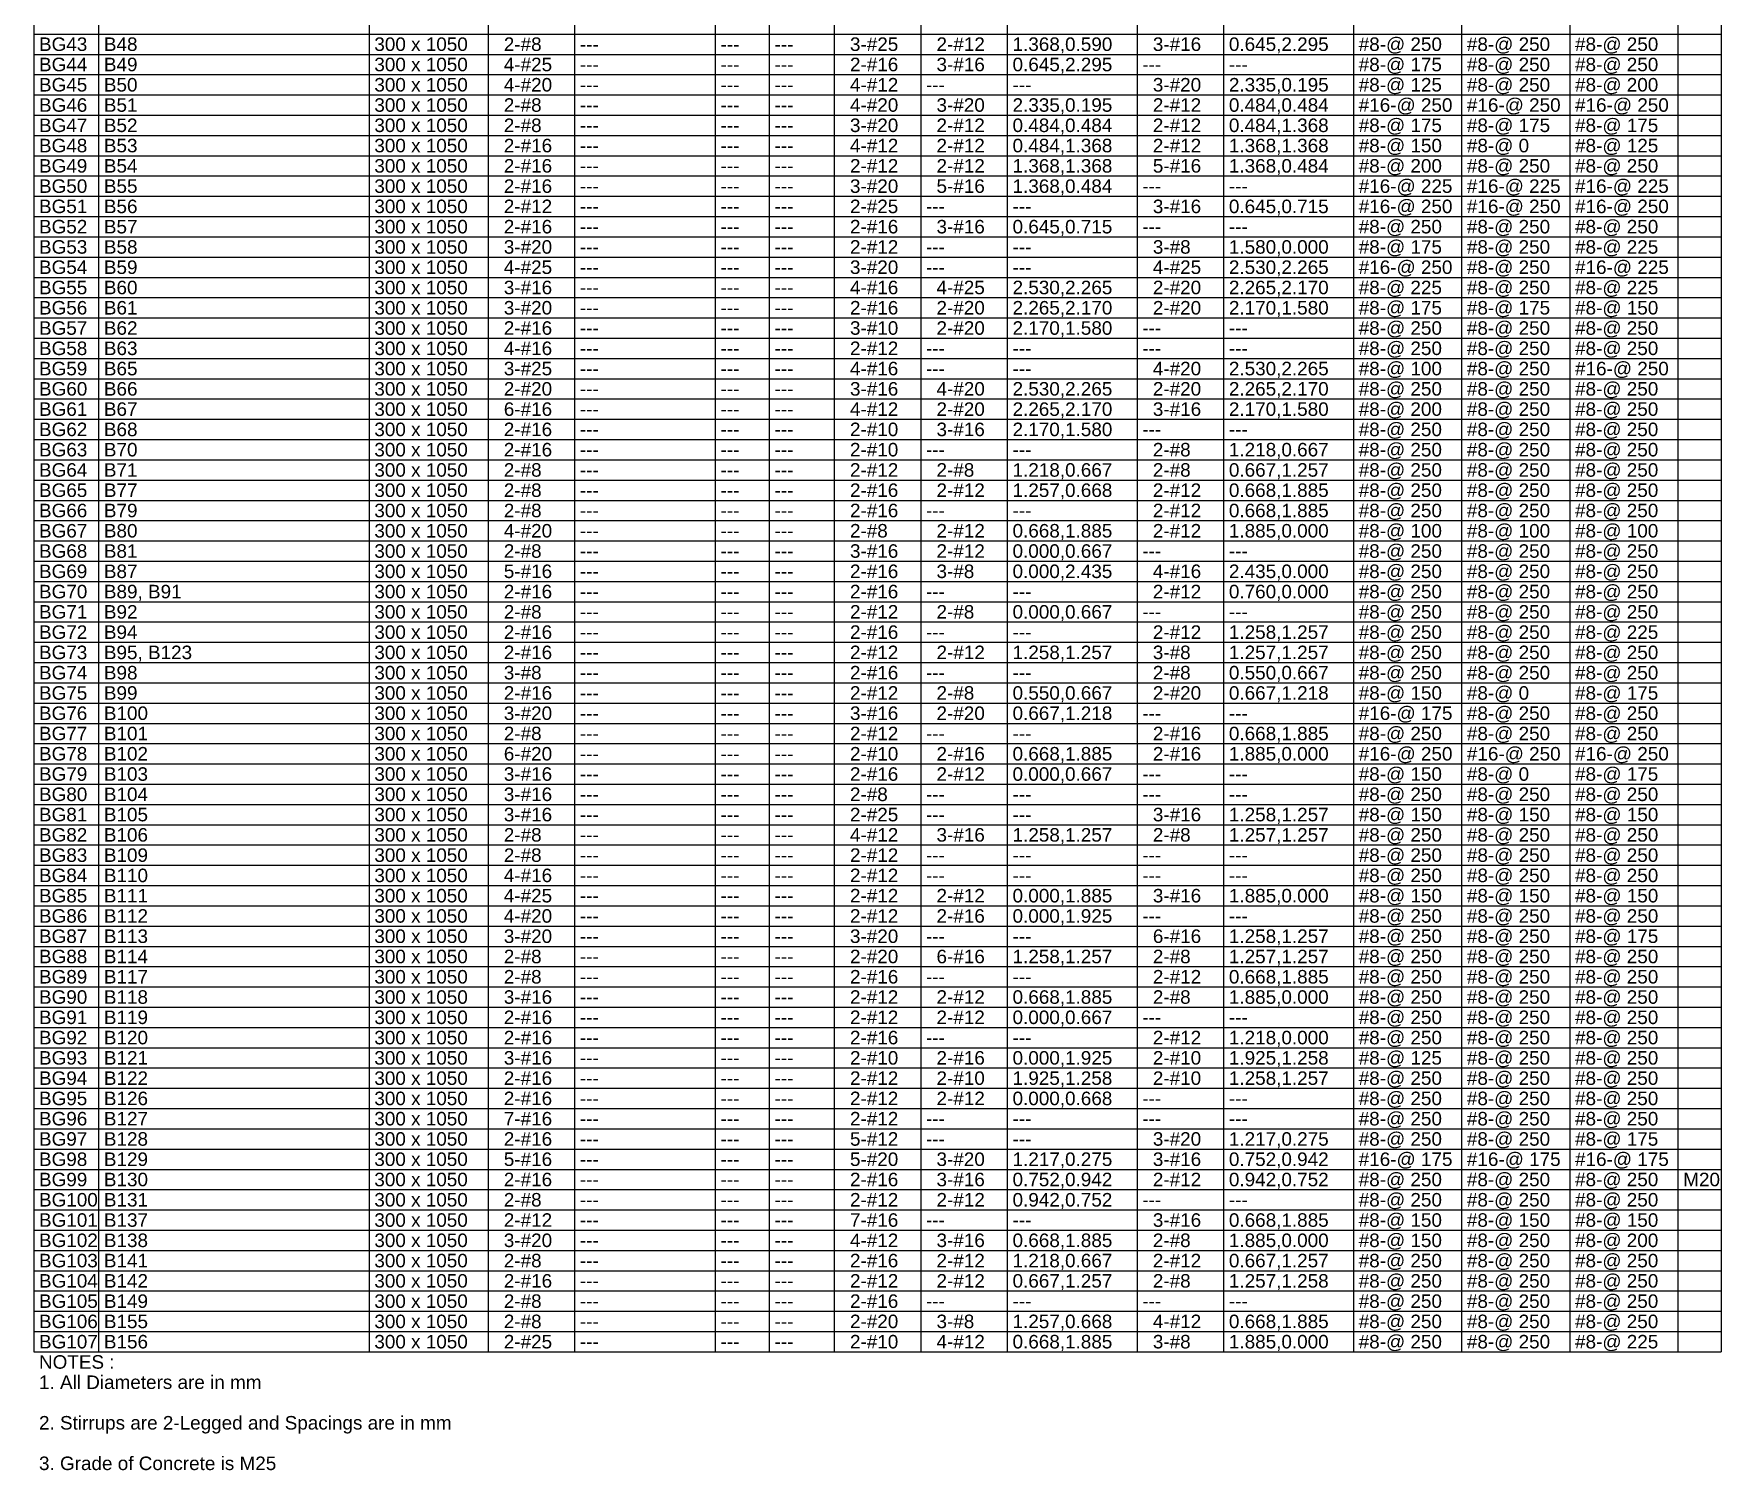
# Model space of a CAD drawing. Extents: x 26.9 to 95.5, y 3.3 to 59.7.
# Drawn here: x 70.56 to 95.52, y 13.7 to 34.95 of the extents above; entities that cross this region are included whole.
import ezdxf

# ---------------------------------------------------------------- set-up
doc = ezdxf.new("R2010")
doc.units = 0
doc.layers.add('Schedule', color=3, linetype='CONTINUOUS')
doc.styles.add('STRUDS_Arial', font='ARIAL.TTF', dxfattribs={"height": 0.04})

msp = doc.modelspace()

# ---------------------------------------------------------------- linework, layer by layer
at = {"layer": 'Schedule'}
for p, q in [((70.558, 52.05), (70.558, 15.4501)), ((71.518, 52.05), (71.518, 15.4501)), ((75.518, 52.05), (75.518, 15.4501)), ((77.278, 52.05), (77.278, 15.4501)), ((82.398, 52.05), (82.398, 15.4501)), ((90.078, 52.05), (90.078, 15.4501)), ((93.278, 52.05), (93.278, 15.4501)), ((94.878, 52.05), (94.878, 15.4501)), ((95.518, 52.05), (95.518, 15.4501)), ((78.558, 51.75), (78.558, 15.4501)), ((80.638, 51.75), (80.638, 15.4501)), ((81.438, 51.75), (81.438, 15.4501)), ((83.678, 51.75), (83.678, 15.4501)), ((84.958, 51.75), (84.958, 15.4501)), ((86.878, 51.75), (86.878, 15.4501)), ((88.158, 51.75), (88.158, 15.4501)), ((91.678, 51.75), (91.678, 15.4501)), ((70.558, 34.95), (95.518, 34.95)), ((70.558, 34.65), (95.518, 34.65)), ((70.558, 34.35), (95.518, 34.35)), ((70.558, 34.05), (95.518, 34.05)), ((70.558, 33.75), (95.518, 33.75)), ((70.558, 33.45), (95.518, 33.45)), ((70.558, 33.15), (95.518, 33.15)), ((70.558, 32.85), (95.518, 32.85)), ((70.558, 32.55), (95.518, 32.55)), ((70.558, 32.25), (95.518, 32.25)), ((70.558, 31.95), (95.518, 31.95)), ((70.558, 31.65), (95.518, 31.65)), ((70.558, 31.35), (95.518, 31.35)), ((70.558, 31.05), (95.518, 31.05)), ((70.558, 30.75), (95.518, 30.75)), ((70.558, 30.45), (95.518, 30.45)), ((70.558, 30.15), (95.518, 30.15)), ((70.558, 29.85), (95.518, 29.85)), ((70.558, 29.55), (95.518, 29.55)), ((70.558, 29.25), (95.518, 29.25)), ((70.558, 28.95), (95.518, 28.95)), ((70.558, 28.65), (95.518, 28.65)), ((70.558, 28.35), (95.518, 28.35)), ((70.558, 28.05), (95.518, 28.05)), ((70.558, 27.75), (95.518, 27.75)), ((70.558, 27.45), (95.518, 27.45)), ((70.558, 27.15), (95.518, 27.15)), ((70.558, 26.85), (95.518, 26.85)), ((70.558, 26.55), (95.518, 26.55)), ((70.558, 26.25), (95.518, 26.25)), ((70.558, 25.95), (95.518, 25.95)), ((70.558, 25.65), (95.518, 25.65)), ((70.558, 25.35), (95.518, 25.35)), ((70.558, 25.05), (95.518, 25.05)), ((70.558, 24.75), (95.518, 24.75)), ((70.558, 24.45), (95.518, 24.45)), ((70.558, 24.15), (95.518, 24.15)), ((70.558, 23.85), (95.518, 23.85)), ((70.558, 23.55), (95.518, 23.55)), ((70.558, 23.25), (95.518, 23.25)), ((70.558, 22.95), (95.518, 22.95)), ((70.558, 22.65), (95.518, 22.65)), ((70.558, 22.35), (95.518, 22.35)), ((70.558, 22.05), (95.518, 22.05)), ((70.558, 21.75), (95.518, 21.75)), ((70.558, 21.45), (95.518, 21.45)), ((70.558, 21.15), (95.518, 21.15)), ((70.558, 20.85), (95.518, 20.85)), ((70.558, 20.55), (95.518, 20.55)), ((70.558, 20.25), (95.518, 20.25)), ((70.558, 19.95), (95.518, 19.95)), ((70.558, 19.65), (95.518, 19.65)), ((70.558, 19.35), (95.518, 19.35)), ((70.558, 19.05), (95.518, 19.05)), ((70.558, 18.75), (95.518, 18.75)), ((70.558, 18.45), (95.518, 18.45)), ((70.558, 18.15), (95.518, 18.15)), ((70.558, 17.85), (95.518, 17.85)), ((70.558, 17.55), (95.518, 17.55)), ((70.558, 17.25), (95.518, 17.25)), ((70.558, 16.9501), (95.518, 16.9501)), ((70.558, 16.6501), (95.518, 16.6501)), ((70.558, 16.3501), (95.518, 16.3501)), ((70.558, 16.0501), (95.518, 16.0501)), ((70.558, 15.7501), (95.518, 15.7501)), ((70.558, 15.4501), (95.518, 15.4501))]:
    msp.add_line(p, q, dxfattribs=at)

# ---------------------------------------------------------------- texts
at = {"layer": 'Schedule', "style": 'STRUDS_Arial'}
for s, p in [(' BG43', (70.558, 34.7001)), (' B48', (71.518, 34.7001)), (' 300 x 1050', (75.518, 34.7001)), ('   2-#8', (77.278, 34.7001)), (' ---', (78.558, 34.7001)), (' ---', (80.638, 34.7001)), (' ---', (81.438, 34.7001)), ('   3-#25', (82.398, 34.7001)), ('   2-#12', (83.678, 34.7001)), (' 1.368,0.590', (84.958, 34.7001)), ('   3-#16', (86.878, 34.7001)), (' 0.645,2.295', (88.158, 34.7001)), (' #8-@ 250', (90.078, 34.7001)), (' #8-@ 250', (91.678, 34.7001)), (' #8-@ 250', (93.278, 34.7001)), (' BG44', (70.558, 34.4001)), (' B49', (71.518, 34.4001)), (' 300 x 1050', (75.518, 34.4001)), ('   4-#25', (77.278, 34.4001)), (' ---', (78.558, 34.4001)), (' ---', (80.638, 34.4001)), (' ---', (81.438, 34.4001)), ('   2-#16', (82.398, 34.4001)), ('   3-#16', (83.678, 34.4001)), (' 0.645,2.295', (84.958, 34.4001)), (' ---', (86.878, 34.4001)), (' ---', (88.158, 34.4001)), (' #8-@ 175', (90.078, 34.4001)), (' #8-@ 250', (91.678, 34.4001)), (' #8-@ 250', (93.278, 34.4001)), (' BG45', (70.558, 34.1001)), (' B50', (71.518, 34.1001)), (' 300 x 1050', (75.518, 34.1001)), ('   4-#20', (77.278, 34.1001)), ('   4-#12', (82.398, 34.1001)), ('   3-#20', (86.878, 34.1001)), (' 2.335,0.195', (88.158, 34.1001)), (' #8-@ 125', (90.078, 34.1001)), (' #8-@ 250', (91.678, 34.1001)), (' #8-@ 200', (93.278, 34.1001)), (' BG46', (70.558, 33.8001)), (' B51', (71.518, 33.8001)), (' 300 x 1050', (75.518, 33.8001)), ('   2-#8', (77.278, 33.8001)), (' ---', (78.558, 34.1001)), (' ---', (80.638, 34.1001)), (' ---', (81.438, 34.1001)), ('   4-#20', (82.398, 33.8001)), (' ---', (83.678, 34.1001)), ('   3-#20', (83.678, 33.8001)), (' ---', (84.958, 34.1001)), (' 2.335,0.195', (84.958, 33.8001)), ('   2-#12', (86.878, 33.8001)), (' 0.484,0.484', (88.158, 33.8001)), (' #16-@ 250', (90.078, 33.8001)), (' #16-@ 250', (91.678, 33.8001)), (' #16-@ 250', (93.278, 33.8001)), (' BG47', (70.558, 33.5001)), (' B52', (71.518, 33.5001)), (' 300 x 1050', (75.518, 33.5001)), ('   2-#8', (77.278, 33.5001)), (' ---', (78.558, 33.8001)), (' ---', (80.638, 33.8001)), (' ---', (81.438, 33.8001)), ('   3-#20', (82.398, 33.5001)), ('   2-#12', (83.678, 33.5001)), (' 0.484,0.484', (84.958, 33.5001)), ('   2-#12', (86.878, 33.5001)), (' 0.484,1.368', (88.158, 33.5001)), (' #8-@ 175', (90.078, 33.5001)), (' #8-@ 175', (91.678, 33.5001)), (' #8-@ 175', (93.278, 33.5001)), (' ---', (78.558, 33.5001)), (' ---', (80.638, 33.5001)), (' ---', (81.438, 33.5001)), (' BG48', (70.558, 33.2001)), (' B53', (71.518, 33.2001)), (' 300 x 1050', (75.518, 33.2001)), ('   2-#16', (77.278, 33.2001)), (' ---', (78.558, 33.2001)), (' ---', (80.638, 33.2001)), (' ---', (81.438, 33.2001)), ('   4-#12', (82.398, 33.2001)), ('   2-#12', (83.678, 33.2001)), (' 0.484,1.368', (84.958, 33.2001)), ('   2-#12', (86.878, 33.2001)), (' 1.368,1.368', (88.158, 33.2001)), (' #8-@ 150', (90.078, 33.2001)), (' #8-@ 0', (91.678, 33.2001)), (' #8-@ 125', (93.278, 33.2001)), (' BG49', (70.558, 32.9001)), (' B54', (71.518, 32.9001)), (' 300 x 1050', (75.518, 32.9001)), ('   2-#16', (77.278, 32.9001)), (' ---', (78.558, 32.9001)), (' ---', (80.638, 32.9001)), (' ---', (81.438, 32.9001)), ('   2-#12', (82.398, 32.9001)), ('   2-#12', (83.678, 32.9001)), (' 1.368,1.368', (84.958, 32.9001)), ('   5-#16', (86.878, 32.9001)), (' 1.368,0.484', (88.158, 32.9001)), (' #8-@ 200', (90.078, 32.9001)), (' #8-@ 250', (91.678, 32.9001)), (' #8-@ 250', (93.278, 32.9001)), (' BG50', (70.558, 32.6001)), (' B55', (71.518, 32.6001)), (' 300 x 1050', (75.518, 32.6001)), ('   2-#16', (77.278, 32.6001)), ('   3-#20', (82.398, 32.6001)), ('   5-#16', (83.678, 32.6001)), (' 1.368,0.484', (84.958, 32.6001)), (' #16-@ 225', (90.078, 32.6001)), (' #16-@ 225', (91.678, 32.6001)), (' #16-@ 225', (93.278, 32.6001)), (' BG51', (70.558, 32.3001)), (' B56', (71.518, 32.3001)), (' 300 x 1050', (75.518, 32.3001)), ('   2-#12', (77.278, 32.3001)), (' ---', (78.558, 32.6001)), (' ---', (80.638, 32.6001)), (' ---', (81.438, 32.6001)), ('   2-#25', (82.398, 32.3001)), (' ---', (86.878, 32.6001)), ('   3-#16', (86.878, 32.3001)), (' 0.645,0.715', (88.158, 32.3001)), (' ---', (88.158, 32.6001)), (' #16-@ 250', (90.078, 32.3001)), (' #16-@ 250', (91.678, 32.3001)), (' #16-@ 250', (93.278, 32.3001)), (' BG52', (70.558, 32.0001)), (' B57', (71.518, 32.0001)), (' 300 x 1050', (75.518, 32.0001)), ('   2-#16', (77.278, 32.0001)), (' ---', (78.558, 32.3001)), (' ---', (80.638, 32.3001)), (' ---', (81.438, 32.3001)), ('   2-#16', (82.398, 32.0001)), (' ---', (83.678, 32.3001)), ('   3-#16', (83.678, 32.0001)), (' 0.645,0.715', (84.958, 32.0001)), (' ---', (84.958, 32.3001)), (' #8-@ 250', (90.078, 32.0001)), (' #8-@ 250', (91.678, 32.0001)), (' #8-@ 250', (93.278, 32.0001)), (' ---', (78.558, 32.0001)), (' ---', (80.638, 32.0001)), (' ---', (81.438, 32.0001)), (' ---', (86.878, 32.0001)), (' ---', (88.158, 32.0001)), (' BG53', (70.558, 31.7001)), (' B58', (71.518, 31.7001)), (' 300 x 1050', (75.518, 31.7001)), ('   3-#20', (77.278, 31.7001)), (' ---', (78.558, 31.7001)), (' ---', (80.638, 31.7001)), (' ---', (81.438, 31.7001)), ('   2-#12', (82.398, 31.7001)), (' ---', (83.678, 31.7001)), (' ---', (84.958, 31.7001)), ('   3-#8', (86.878, 31.7001)), (' 1.580,0.000', (88.158, 31.7001)), (' #8-@ 175', (90.078, 31.7001)), (' #8-@ 250', (91.678, 31.7001)), (' #8-@ 225', (93.278, 31.7001)), (' BG54', (70.558, 31.4001)), (' B59', (71.518, 31.4001)), (' 300 x 1050', (75.518, 31.4001)), ('   4-#25', (77.278, 31.4001)), (' ---', (78.558, 31.4001)), (' ---', (80.638, 31.4001)), (' ---', (81.438, 31.4001)), ('   3-#20', (82.398, 31.4001)), (' ---', (83.678, 31.4001)), (' ---', (84.958, 31.4001)), ('   4-#25', (86.878, 31.4001)), (' 2.530,2.265', (88.158, 31.4001)), (' #16-@ 250', (90.078, 31.4001)), (' #8-@ 250', (91.678, 31.4001)), (' #16-@ 225', (93.278, 31.4001)), (' BG55', (70.558, 31.1001)), (' B60', (71.518, 31.1001)), (' 300 x 1050', (75.518, 31.1001)), ('   3-#16', (77.278, 31.1001)), ('   4-#16', (82.398, 31.1001)), ('   4-#25', (83.678, 31.1001)), (' 2.530,2.265', (84.958, 31.1001)), ('   2-#20', (86.878, 31.1001)), (' 2.265,2.170', (88.158, 31.1001)), (' #8-@ 225', (90.078, 31.1001)), (' #8-@ 250', (91.678, 31.1001)), (' #8-@ 225', (93.278, 31.1001)), (' BG56', (70.558, 30.8001)), (' B61', (71.518, 30.8001)), (' 300 x 1050', (75.518, 30.8001)), ('   3-#20', (77.278, 30.8001)), (' ---', (78.558, 31.1001)), (' ---', (80.638, 31.1001)), (' ---', (81.438, 31.1001)), ('   2-#16', (82.398, 30.8001)), ('   2-#20', (83.678, 30.8001)), (' 2.265,2.170', (84.958, 30.8001)), ('   2-#20', (86.878, 30.8001)), (' 2.170,1.580', (88.158, 30.8001)), (' #8-@ 175', (90.078, 30.8001)), (' #8-@ 175', (91.678, 30.8001)), (' #8-@ 150', (93.278, 30.8001)), (' BG57', (70.558, 30.5001)), (' B62', (71.518, 30.5001)), (' 300 x 1050', (75.518, 30.5001)), ('   2-#16', (77.278, 30.5001)), (' ---', (78.558, 30.8001)), (' ---', (80.638, 30.8001)), (' ---', (81.438, 30.8001)), ('   3-#10', (82.398, 30.5001)), ('   2-#20', (83.678, 30.5001)), (' 2.170,1.580', (84.958, 30.5001)), (' #8-@ 250', (90.078, 30.5001)), (' #8-@ 250', (91.678, 30.5001)), (' #8-@ 250', (93.278, 30.5001)), (' ---', (78.558, 30.5001)), (' ---', (80.638, 30.5001)), (' ---', (81.438, 30.5001)), (' ---', (86.878, 30.5001)), (' ---', (88.158, 30.5001)), (' BG58', (70.558, 30.2001)), (' B63', (71.518, 30.2001)), (' 300 x 1050', (75.518, 30.2001)), ('   4-#16', (77.278, 30.2001)), (' ---', (78.558, 30.2001)), (' ---', (80.638, 30.2001)), (' ---', (81.438, 30.2001)), ('   2-#12', (82.398, 30.2001)), (' ---', (83.678, 30.2001)), (' ---', (84.958, 30.2001)), (' ---', (86.878, 30.2001)), (' ---', (88.158, 30.2001)), (' #8-@ 250', (90.078, 30.2001)), (' #8-@ 250', (91.678, 30.2001)), (' #8-@ 250', (93.278, 30.2001)), (' BG59', (70.558, 29.9001)), (' B65', (71.518, 29.9001)), (' 300 x 1050', (75.518, 29.9001)), ('   3-#25', (77.278, 29.9001)), (' ---', (78.558, 29.9001)), (' ---', (80.638, 29.9001)), (' ---', (81.438, 29.9001)), ('   4-#16', (82.398, 29.9001)), (' ---', (83.678, 29.9001)), (' ---', (84.958, 29.9001)), ('   4-#20', (86.878, 29.9001)), (' 2.530,2.265', (88.158, 29.9001)), (' #8-@ 100', (90.078, 29.9001)), (' #8-@ 250', (91.678, 29.9001)), (' #16-@ 250', (93.278, 29.9001)), (' BG60', (70.558, 29.6001)), (' B66', (71.518, 29.6001)), (' 300 x 1050', (75.518, 29.6001)), ('   2-#20', (77.278, 29.6001)), ('   3-#16', (82.398, 29.6001)), ('   4-#20', (83.678, 29.6001)), (' 2.530,2.265', (84.958, 29.6001)), ('   2-#20', (86.878, 29.6001)), (' 2.265,2.170', (88.158, 29.6001)), (' #8-@ 250', (90.078, 29.6001)), (' #8-@ 250', (91.678, 29.6001)), (' #8-@ 250', (93.278, 29.6001)), (' BG61', (70.558, 29.3001)), (' B67', (71.518, 29.3001)), (' 300 x 1050', (75.518, 29.3001)), ('   6-#16', (77.278, 29.3001)), (' ---', (78.558, 29.6001)), (' ---', (80.638, 29.6001)), (' ---', (81.438, 29.6001)), ('   4-#12', (82.398, 29.3001)), ('   2-#20', (83.678, 29.3001)), (' 2.265,2.170', (84.958, 29.3001)), ('   3-#16', (86.878, 29.3001)), (' 2.170,1.580', (88.158, 29.3001)), (' #8-@ 200', (90.078, 29.3001)), (' #8-@ 250', (91.678, 29.3001)), (' #8-@ 250', (93.278, 29.3001)), (' ---', (78.558, 29.3001)), (' ---', (80.638, 29.3001)), (' ---', (81.438, 29.3001)), (' #8-@ 250', (90.078, 29.0001)), (' #8-@ 250', (91.678, 29.0001)), (' #8-@ 250', (93.278, 29.0001)), (' BG62', (70.558, 29.0001)), (' B68', (71.518, 29.0001)), (' 300 x 1050', (75.518, 29.0001)), ('   2-#16', (77.278, 29.0001)), (' ---', (78.558, 29.0001)), (' ---', (80.638, 29.0001)), (' ---', (81.438, 29.0001)), ('   2-#10', (82.398, 29.0001)), ('   3-#16', (83.678, 29.0001)), (' 2.170,1.580', (84.958, 29.0001)), (' ---', (86.878, 29.0001)), (' ---', (88.158, 29.0001)), (' BG63', (70.558, 28.7001)), (' B70', (71.518, 28.7001)), (' 300 x 1050', (75.518, 28.7001)), ('   2-#16', (77.278, 28.7001)), (' ---', (78.558, 28.7001)), (' ---', (80.638, 28.7001)), (' ---', (81.438, 28.7001)), ('   2-#10', (82.398, 28.7001)), (' ---', (83.678, 28.7001)), (' ---', (84.958, 28.7001)), ('   2-#8', (86.878, 28.7001)), (' 1.218,0.667', (88.158, 28.7001)), (' #8-@ 250', (90.078, 28.7001)), (' #8-@ 250', (91.678, 28.7001)), (' #8-@ 250', (93.278, 28.7001)), (' BG64', (70.558, 28.4001)), (' B71', (71.518, 28.4001)), (' 300 x 1050', (75.518, 28.4001)), ('   2-#8', (77.278, 28.4001)), (' ---', (78.558, 28.4001)), (' ---', (80.638, 28.4001)), (' ---', (81.438, 28.4001)), ('   2-#12', (82.398, 28.4001)), ('   2-#8', (83.678, 28.4001)), (' 1.218,0.667', (84.958, 28.4001)), ('   2-#8', (86.878, 28.4001)), (' 0.667,1.257', (88.158, 28.4001)), (' #8-@ 250', (90.078, 28.4001)), (' #8-@ 250', (91.678, 28.4001)), (' #8-@ 250', (93.278, 28.4001)), (' BG65', (70.558, 28.1001)), (' B77', (71.518, 28.1001)), (' 300 x 1050', (75.518, 28.1001)), ('   2-#8', (77.278, 28.1001)), ('   2-#16', (82.398, 28.1001)), ('   2-#12', (83.678, 28.1001)), (' 1.257,0.668', (84.958, 28.1001)), ('   2-#12', (86.878, 28.1001)), (' 0.668,1.885', (88.158, 28.1001)), (' #8-@ 250', (90.078, 28.1001)), (' #8-@ 250', (91.678, 28.1001)), (' #8-@ 250', (93.278, 28.1001)), (' BG66', (70.558, 27.8001)), (' B79', (71.518, 27.8001)), (' 300 x 1050', (75.518, 27.8001)), ('   2-#8', (77.278, 27.8001)), (' ---', (78.558, 28.1001)), (' ---', (80.638, 28.1001)), (' ---', (81.438, 28.1001)), ('   2-#16', (82.398, 27.8001)), ('   2-#12', (86.878, 27.8001)), (' 0.668,1.885', (88.158, 27.8001)), (' #8-@ 250', (90.078, 27.8001)), (' #8-@ 250', (91.678, 27.8001)), (' #8-@ 250', (93.278, 27.8001)), (' ---', (78.558, 27.8001)), (' ---', (80.638, 27.8001)), (' ---', (81.438, 27.8001)), (' ---', (83.678, 27.8001)), (' ---', (84.958, 27.8001)), (' #8-@ 100', (90.078, 27.5001)), (' #8-@ 100', (91.678, 27.5001)), (' #8-@ 100', (93.278, 27.5001)), (' BG67', (70.558, 27.5001)), (' B80', (71.518, 27.5001)), (' 300 x 1050', (75.518, 27.5001)), ('   4-#20', (77.278, 27.5001)), (' ---', (78.558, 27.5001)), (' ---', (80.638, 27.5001)), (' ---', (81.438, 27.5001)), ('   2-#8', (82.398, 27.5001)), ('   2-#12', (83.678, 27.5001)), (' 0.668,1.885', (84.958, 27.5001)), ('   2-#12', (86.878, 27.5001)), (' 1.885,0.000', (88.158, 27.5001)), (' BG68', (70.558, 27.2001)), (' B81', (71.518, 27.2001)), (' 300 x 1050', (75.518, 27.2001)), ('   2-#8', (77.278, 27.2001)), (' ---', (78.558, 27.2001)), (' ---', (80.638, 27.2001)), (' ---', (81.438, 27.2001)), ('   3-#16', (82.398, 27.2001)), ('   2-#12', (83.678, 27.2001)), (' 0.000,0.667', (84.958, 27.2001)), (' ---', (86.878, 27.2001)), (' ---', (88.158, 27.2001)), (' #8-@ 250', (90.078, 27.2001)), (' #8-@ 250', (91.678, 27.2001)), (' #8-@ 250', (93.278, 27.2001)), (' BG69', (70.558, 26.9001)), (' B87', (71.518, 26.9001)), (' 300 x 1050', (75.518, 26.9001)), ('   5-#16', (77.278, 26.9001)), (' ---', (78.558, 26.9001)), (' ---', (80.638, 26.9001)), (' ---', (81.438, 26.9001)), ('   2-#16', (82.398, 26.9001)), ('   3-#8', (83.678, 26.9001)), (' 0.000,2.435', (84.958, 26.9001)), ('   4-#16', (86.878, 26.9001)), (' 2.435,0.000', (88.158, 26.9001)), (' #8-@ 250', (90.078, 26.9001)), (' #8-@ 250', (91.678, 26.9001)), (' #8-@ 250', (93.278, 26.9001)), (' BG70', (70.558, 26.6001)), (' B89, B91', (71.518, 26.6001)), (' 300 x 1050', (75.518, 26.6001)), ('   2-#16', (77.278, 26.6001)), ('   2-#16', (82.398, 26.6001)), ('   2-#12', (86.878, 26.6001)), (' 0.760,0.000', (88.158, 26.6001)), (' #8-@ 250', (90.078, 26.6001)), (' #8-@ 250', (91.678, 26.6001)), (' #8-@ 250', (93.278, 26.6001)), (' BG71', (70.558, 26.3001)), (' B92', (71.518, 26.3001)), (' 300 x 1050', (75.518, 26.3001)), ('   2-#8', (77.278, 26.3001)), (' ---', (78.558, 26.6001)), (' ---', (80.638, 26.6001)), (' ---', (81.438, 26.6001)), ('   2-#12', (82.398, 26.3001)), (' ---', (83.678, 26.6001)), ('   2-#8', (83.678, 26.3001)), (' 0.000,0.667', (84.958, 26.3001)), (' ---', (84.958, 26.6001)), (' #8-@ 250', (90.078, 26.3001)), (' #8-@ 250', (91.678, 26.3001)), (' #8-@ 250', (93.278, 26.3001)), (' ---', (78.558, 26.3001)), (' ---', (80.638, 26.3001)), (' ---', (81.438, 26.3001)), (' ---', (86.878, 26.3001)), (' ---', (88.158, 26.3001)), (' #8-@ 250', (90.078, 26.0001)), (' #8-@ 250', (91.678, 26.0001)), (' #8-@ 225', (93.278, 26.0001)), (' BG72', (70.558, 26.0001)), (' B94', (71.518, 26.0001)), (' 300 x 1050', (75.518, 26.0001)), ('   2-#16', (77.278, 26.0001)), (' ---', (78.558, 26.0001)), (' ---', (80.638, 26.0001)), (' ---', (81.438, 26.0001)), ('   2-#16', (82.398, 26.0001)), (' ---', (83.678, 26.0001)), (' ---', (84.958, 26.0001)), ('   2-#12', (86.878, 26.0001)), (' 1.258,1.257', (88.158, 26.0001)), (' BG73', (70.558, 25.7001)), (' B95, B123', (71.518, 25.7001)), (' 300 x 1050', (75.518, 25.7001)), ('   2-#16', (77.278, 25.7001)), (' ---', (78.558, 25.7001)), (' ---', (80.638, 25.7001)), (' ---', (81.438, 25.7001)), ('   2-#12', (82.398, 25.7001)), ('   2-#12', (83.678, 25.7001)), (' 1.258,1.257', (84.958, 25.7001)), ('   3-#8', (86.878, 25.7001)), (' 1.257,1.257', (88.158, 25.7001)), (' #8-@ 250', (90.078, 25.7001)), (' #8-@ 250', (91.678, 25.7001)), (' #8-@ 250', (93.278, 25.7001)), (' BG74', (70.558, 25.4001)), (' B98', (71.518, 25.4001)), (' 300 x 1050', (75.518, 25.4001)), ('   3-#8', (77.278, 25.4001)), (' ---', (78.558, 25.4001)), (' ---', (80.638, 25.4001)), (' ---', (81.438, 25.4001)), ('   2-#16', (82.398, 25.4001)), (' ---', (83.678, 25.4001)), (' ---', (84.958, 25.4001)), ('   2-#8', (86.878, 25.4001)), (' 0.550,0.667', (88.158, 25.4001)), (' #8-@ 250', (90.078, 25.4001)), (' #8-@ 250', (91.678, 25.4001)), (' #8-@ 250', (93.278, 25.4001)), (' BG75', (70.558, 25.1001)), (' B99', (71.518, 25.1001)), (' 300 x 1050', (75.518, 25.1001)), ('   2-#16', (77.278, 25.1001)), ('   2-#12', (82.398, 25.1001)), ('   2-#8', (83.678, 25.1001)), (' 0.550,0.667', (84.958, 25.1001)), ('   2-#20', (86.878, 25.1001)), (' 0.667,1.218', (88.158, 25.1001)), (' #8-@ 150', (90.078, 25.1001)), (' #8-@ 0', (91.678, 25.1001)), (' #8-@ 175', (93.278, 25.1001)), (' BG76', (70.558, 24.8001)), (' B100', (71.518, 24.8001)), (' 300 x 1050', (75.518, 24.8001)), ('   3-#20', (77.278, 24.8001)), (' ---', (78.558, 25.1001)), (' ---', (80.638, 25.1001)), (' ---', (81.438, 25.1001)), ('   3-#16', (82.398, 24.8001)), ('   2-#20', (83.678, 24.8001)), (' 0.667,1.218', (84.958, 24.8001)), (' #16-@ 175', (90.078, 24.8001)), (' #8-@ 250', (91.678, 24.8001)), (' #8-@ 250', (93.278, 24.8001)), (' ---', (78.558, 24.8001)), (' ---', (80.638, 24.8001)), (' ---', (81.438, 24.8001)), (' ---', (86.878, 24.8001)), (' ---', (88.158, 24.8001)), (' #8-@ 250', (90.078, 24.5001)), (' #8-@ 250', (91.678, 24.5001)), (' #8-@ 250', (93.278, 24.5001)), (' BG77', (70.558, 24.5001)), (' B101', (71.518, 24.5001)), (' 300 x 1050', (75.518, 24.5001)), ('   2-#8', (77.278, 24.5001)), (' ---', (78.558, 24.5001)), (' ---', (80.638, 24.5001)), (' ---', (81.438, 24.5001)), ('   2-#12', (82.398, 24.5001)), (' ---', (83.678, 24.5001)), (' ---', (84.958, 24.5001)), ('   2-#16', (86.878, 24.5001)), (' 0.668,1.885', (88.158, 24.5001)), (' BG78', (70.558, 24.2001)), (' B102', (71.518, 24.2001)), (' 300 x 1050', (75.518, 24.2001)), ('   6-#20', (77.278, 24.2001)), (' ---', (78.558, 24.2001)), (' ---', (80.638, 24.2001)), (' ---', (81.438, 24.2001)), ('   2-#10', (82.398, 24.2001)), ('   2-#16', (83.678, 24.2001)), (' 0.668,1.885', (84.958, 24.2001)), ('   2-#16', (86.878, 24.2001)), (' 1.885,0.000', (88.158, 24.2001)), (' #16-@ 250', (90.078, 24.2001)), (' #16-@ 250', (91.678, 24.2001)), (' #16-@ 250', (93.278, 24.2001)), (' BG79', (70.558, 23.9001)), (' B103', (71.518, 23.9001)), (' 300 x 1050', (75.518, 23.9001)), ('   3-#16', (77.278, 23.9001)), (' ---', (78.558, 23.9001)), (' ---', (80.638, 23.9001)), (' ---', (81.438, 23.9001)), ('   2-#16', (82.398, 23.9001)), ('   2-#12', (83.678, 23.9001)), (' 0.000,0.667', (84.958, 23.9001)), (' ---', (86.878, 23.9001)), (' ---', (88.158, 23.9001)), (' #8-@ 150', (90.078, 23.9001)), (' #8-@ 0', (91.678, 23.9001)), (' #8-@ 175', (93.278, 23.9001)), (' BG80', (70.558, 23.6001)), (' B104', (71.518, 23.6001)), (' 300 x 1050', (75.518, 23.6001)), ('   3-#16', (77.278, 23.6001)), ('   2-#8', (82.398, 23.6001)), (' #8-@ 250', (90.078, 23.6001)), (' #8-@ 250', (91.678, 23.6001)), (' #8-@ 250', (93.278, 23.6001)), (' BG81', (70.558, 23.3001)), (' B105', (71.518, 23.3001)), (' 300 x 1050', (75.518, 23.3001)), ('   3-#16', (77.278, 23.3001)), (' ---', (78.558, 23.6001)), (' ---', (80.638, 23.6001)), (' ---', (81.438, 23.6001)), ('   2-#25', (82.398, 23.3001)), (' ---', (83.678, 23.6001)), (' ---', (84.958, 23.6001)), (' ---', (86.878, 23.6001)), ('   3-#16', (86.878, 23.3001)), (' ---', (88.158, 23.6001)), (' 1.258,1.257', (88.158, 23.3001)), (' #8-@ 150', (90.078, 23.3001)), (' #8-@ 150', (91.678, 23.3001)), (' #8-@ 150', (93.278, 23.3001)), (' ---', (78.558, 23.3001)), (' ---', (80.638, 23.3001)), (' ---', (81.438, 23.3001)), (' ---', (83.678, 23.3001)), (' ---', (84.958, 23.3001)), (' BG82', (70.558, 23.0001)), (' B106', (71.518, 23.0001)), (' 300 x 1050', (75.518, 23.0001)), ('   2-#8', (77.278, 23.0001)), (' ---', (78.558, 23.0001)), (' ---', (80.638, 23.0001)), (' ---', (81.438, 23.0001)), ('   4-#12', (82.398, 23.0001)), ('   3-#16', (83.678, 23.0001)), (' 1.258,1.257', (84.958, 23.0001)), ('   2-#8', (86.878, 23.0001)), (' 1.257,1.257', (88.158, 23.0001)), (' #8-@ 250', (90.078, 23.0001)), (' #8-@ 250', (91.678, 23.0001)), (' #8-@ 250', (93.278, 23.0001)), (' BG83', (70.558, 22.7001)), (' B109', (71.518, 22.7001)), (' 300 x 1050', (75.518, 22.7001)), ('   2-#8', (77.278, 22.7001)), (' ---', (78.558, 22.7001)), (' ---', (80.638, 22.7001)), (' ---', (81.438, 22.7001)), ('   2-#12', (82.398, 22.7001)), (' ---', (83.678, 22.7001)), (' ---', (84.958, 22.7001)), (' ---', (86.878, 22.7001)), (' ---', (88.158, 22.7001)), (' #8-@ 250', (90.078, 22.7001)), (' #8-@ 250', (91.678, 22.7001)), (' #8-@ 250', (93.278, 22.7001)), (' BG84', (70.558, 22.4001)), (' B110', (71.518, 22.4001)), (' 300 x 1050', (75.518, 22.4001)), ('   4-#16', (77.278, 22.4001)), (' ---', (78.558, 22.4001)), (' ---', (80.638, 22.4001)), (' ---', (81.438, 22.4001)), ('   2-#12', (82.398, 22.4001)), (' ---', (83.678, 22.4001)), (' ---', (84.958, 22.4001)), (' ---', (86.878, 22.4001)), (' ---', (88.158, 22.4001)), (' #8-@ 250', (90.078, 22.4001)), (' #8-@ 250', (91.678, 22.4001)), (' #8-@ 250', (93.278, 22.4001)), (' BG85', (70.558, 22.1001)), (' B111', (71.518, 22.1001)), (' 300 x 1050', (75.518, 22.1001)), ('   4-#25', (77.278, 22.1001)), ('   2-#12', (82.398, 22.1001)), ('   2-#12', (83.678, 22.1001)), (' 0.000,1.885', (84.958, 22.1001)), ('   3-#16', (86.878, 22.1001)), (' 1.885,0.000', (88.158, 22.1001)), (' #8-@ 150', (90.078, 22.1001)), (' #8-@ 150', (91.678, 22.1001)), (' #8-@ 150', (93.278, 22.1001)), (' BG86', (70.558, 21.8001)), (' B112', (71.518, 21.8001)), (' 300 x 1050', (75.518, 21.8001)), ('   4-#20', (77.278, 21.8001)), (' ---', (78.558, 22.1001)), (' ---', (80.638, 22.1001)), (' ---', (81.438, 22.1001)), ('   2-#12', (82.398, 21.8001)), ('   2-#16', (83.678, 21.8001)), (' 0.000,1.925', (84.958, 21.8001)), (' #8-@ 250', (90.078, 21.8001)), (' #8-@ 250', (91.678, 21.8001)), (' #8-@ 250', (93.278, 21.8001)), (' ---', (78.558, 21.8001)), (' ---', (80.638, 21.8001)), (' ---', (81.438, 21.8001)), (' ---', (86.878, 21.8001)), (' ---', (88.158, 21.8001)), (' BG87', (70.558, 21.5001)), (' B113', (71.518, 21.5001)), (' 300 x 1050', (75.518, 21.5001)), ('   3-#20', (77.278, 21.5001)), (' ---', (78.558, 21.5001)), (' ---', (80.638, 21.5001)), (' ---', (81.438, 21.5001)), ('   3-#20', (82.398, 21.5001)), (' ---', (83.678, 21.5001)), (' ---', (84.958, 21.5001)), ('   6-#16', (86.878, 21.5001)), (' 1.258,1.257', (88.158, 21.5001)), (' #8-@ 250', (90.078, 21.5001)), (' #8-@ 250', (91.678, 21.5001)), (' #8-@ 175', (93.278, 21.5001)), (' BG88', (70.558, 21.2001)), (' B114', (71.518, 21.2001)), (' 300 x 1050', (75.518, 21.2001)), ('   2-#8', (77.278, 21.2001)), (' ---', (78.558, 21.2001)), (' ---', (80.638, 21.2001)), (' ---', (81.438, 21.2001)), ('   2-#20', (82.398, 21.2001)), ('   6-#16', (83.678, 21.2001)), (' 1.258,1.257', (84.958, 21.2001)), ('   2-#8', (86.878, 21.2001)), (' 1.257,1.257', (88.158, 21.2001)), (' #8-@ 250', (90.078, 21.2001)), (' #8-@ 250', (91.678, 21.2001)), (' #8-@ 250', (93.278, 21.2001)), (' BG89', (70.558, 20.9001)), (' B117', (71.518, 20.9001)), (' 300 x 1050', (75.518, 20.9001)), ('   2-#8', (77.278, 20.9001)), (' ---', (78.558, 20.9001)), (' ---', (80.638, 20.9001)), (' ---', (81.438, 20.9001)), ('   2-#16', (82.398, 20.9001)), (' ---', (83.678, 20.9001)), (' ---', (84.958, 20.9001)), ('   2-#12', (86.878, 20.9001)), (' 0.668,1.885', (88.158, 20.9001)), (' #8-@ 250', (90.078, 20.9001)), (' #8-@ 250', (91.678, 20.9001)), (' #8-@ 250', (93.278, 20.9001)), (' BG90', (70.558, 20.6001)), (' B118', (71.518, 20.6001)), (' 300 x 1050', (75.518, 20.6001)), ('   3-#16', (77.278, 20.6001)), ('   2-#12', (82.398, 20.6001)), ('   2-#12', (83.678, 20.6001)), (' 0.668,1.885', (84.958, 20.6001)), ('   2-#8', (86.878, 20.6001)), (' 1.885,0.000', (88.158, 20.6001)), (' #8-@ 250', (90.078, 20.6001)), (' #8-@ 250', (91.678, 20.6001)), (' #8-@ 250', (93.278, 20.6001)), (' BG91', (70.558, 20.3001)), (' B119', (71.518, 20.3001)), (' 300 x 1050', (75.518, 20.3001)), ('   2-#16', (77.278, 20.3001)), (' ---', (78.558, 20.6001)), (' ---', (80.638, 20.6001)), (' ---', (81.438, 20.6001)), ('   2-#12', (82.398, 20.3001)), ('   2-#12', (83.678, 20.3001)), (' 0.000,0.667', (84.958, 20.3001)), (' #8-@ 250', (90.078, 20.3001)), (' #8-@ 250', (91.678, 20.3001)), (' #8-@ 250', (93.278, 20.3001)), (' ---', (78.558, 20.3001)), (' ---', (80.638, 20.3001)), (' ---', (81.438, 20.3001)), (' ---', (86.878, 20.3001)), (' ---', (88.158, 20.3001)), (' BG92', (70.558, 20.0001)), (' B120', (71.518, 20.0001)), (' 300 x 1050', (75.518, 20.0001)), ('   2-#16', (77.278, 20.0001)), (' ---', (78.558, 20.0001)), (' ---', (80.638, 20.0001)), (' ---', (81.438, 20.0001)), ('   2-#16', (82.398, 20.0001)), (' ---', (83.678, 20.0001)), (' ---', (84.958, 20.0001)), ('   2-#12', (86.878, 20.0001)), (' 1.218,0.000', (88.158, 20.0001)), (' #8-@ 250', (90.078, 20.0001)), (' #8-@ 250', (91.678, 20.0001)), (' #8-@ 250', (93.278, 20.0001)), (' BG93', (70.558, 19.7001)), (' B121', (71.518, 19.7001)), (' 300 x 1050', (75.518, 19.7001)), ('   3-#16', (77.278, 19.7001)), (' ---', (78.558, 19.7001)), (' ---', (80.638, 19.7001)), (' ---', (81.438, 19.7001)), ('   2-#10', (82.398, 19.7001)), ('   2-#16', (83.678, 19.7001)), (' 0.000,1.925', (84.958, 19.7001)), ('   2-#10', (86.878, 19.7001)), (' 1.925,1.258', (88.158, 19.7001)), (' #8-@ 125', (90.078, 19.7001)), (' #8-@ 250', (91.678, 19.7001)), (' #8-@ 250', (93.278, 19.7001)), (' BG94', (70.558, 19.4001)), (' B122', (71.518, 19.4001)), (' 300 x 1050', (75.518, 19.4001)), ('   2-#16', (77.278, 19.4001)), (' ---', (78.558, 19.4001)), (' ---', (80.638, 19.4001)), (' ---', (81.438, 19.4001)), ('   2-#12', (82.398, 19.4001)), ('   2-#10', (83.678, 19.4001)), (' 1.925,1.258', (84.958, 19.4001)), ('   2-#10', (86.878, 19.4001)), (' 1.258,1.257', (88.158, 19.4001)), (' #8-@ 250', (90.078, 19.4001)), (' #8-@ 250', (91.678, 19.4001)), (' #8-@ 250', (93.278, 19.4001)), (' BG95', (70.558, 19.1001)), (' B126', (71.518, 19.1001)), (' 300 x 1050', (75.518, 19.1001)), ('   2-#16', (77.278, 19.1001)), ('   2-#12', (82.398, 19.1001)), ('   2-#12', (83.678, 19.1001)), (' 0.000,0.668', (84.958, 19.1001)), (' #8-@ 250', (90.078, 19.1001)), (' #8-@ 250', (91.678, 19.1001)), (' #8-@ 250', (93.278, 19.1001)), (' BG96', (70.558, 18.8001)), (' B127', (71.518, 18.8001)), (' 300 x 1050', (75.518, 18.8001)), ('   7-#16', (77.278, 18.8001)), (' ---', (78.558, 19.1001)), (' ---', (80.638, 19.1001)), (' ---', (81.438, 19.1001)), ('   2-#12', (82.398, 18.8001)), (' ---', (86.878, 19.1001)), (' ---', (88.158, 19.1001)), (' #8-@ 250', (90.078, 18.8001)), (' #8-@ 250', (91.678, 18.8001)), (' #8-@ 250', (93.278, 18.8001)), (' ---', (78.558, 18.8001)), (' ---', (80.638, 18.8001)), (' ---', (81.438, 18.8001)), (' ---', (83.678, 18.8001)), (' ---', (84.958, 18.8001)), (' ---', (86.878, 18.8001)), (' ---', (88.158, 18.8001)), (' BG97', (70.558, 18.5001)), (' B128', (71.518, 18.5001)), (' 300 x 1050', (75.518, 18.5001)), ('   2-#16', (77.278, 18.5001)), (' ---', (78.558, 18.5001)), (' ---', (80.638, 18.5001)), (' ---', (81.438, 18.5001)), ('   5-#12', (82.398, 18.5001)), (' ---', (83.678, 18.5001)), (' ---', (84.958, 18.5001)), ('   3-#20', (86.878, 18.5001)), (' 1.217,0.275', (88.158, 18.5001)), (' #8-@ 250', (90.078, 18.5001)), (' #8-@ 250', (91.678, 18.5001)), (' #8-@ 175', (93.278, 18.5001)), (' BG98', (70.558, 18.2001)), (' B129', (71.518, 18.2001)), (' 300 x 1050', (75.518, 18.2001)), ('   5-#16', (77.278, 18.2001)), (' ---', (78.558, 18.2001)), (' ---', (80.638, 18.2001)), (' ---', (81.438, 18.2001)), ('   5-#20', (82.398, 18.2001)), ('   3-#20', (83.678, 18.2001)), (' 1.217,0.275', (84.958, 18.2001)), ('   3-#16', (86.878, 18.2001)), (' 0.752,0.942', (88.158, 18.2001)), (' #16-@ 175', (90.078, 18.2001)), (' #16-@ 175', (91.678, 18.2001)), (' #16-@ 175', (93.278, 18.2001)), (' BG99', (70.558, 17.9001)), (' B130', (71.518, 17.9001)), (' 300 x 1050', (75.518, 17.9001)), ('   2-#16', (77.278, 17.9001)), (' ---', (78.558, 17.9001)), (' ---', (80.638, 17.9001)), (' ---', (81.438, 17.9001)), ('   2-#16', (82.398, 17.9001)), ('   3-#16', (83.678, 17.9001)), (' 0.752,0.942', (84.958, 17.9001)), ('   2-#12', (86.878, 17.9001)), (' 0.942,0.752', (88.158, 17.9001)), (' #8-@ 250', (90.078, 17.9001)), (' #8-@ 250', (91.678, 17.9001)), (' #8-@ 250', (93.278, 17.9001)), (' M20', (94.878, 17.9001)), (' BG100', (70.558, 17.6001)), (' B131', (71.518, 17.6001)), (' 300 x 1050', (75.518, 17.6001)), ('   2-#8', (77.278, 17.6001)), ('   2-#12', (82.398, 17.6001)), ('   2-#12', (83.678, 17.6001)), (' 0.942,0.752', (84.958, 17.6001)), (' #8-@ 250', (90.078, 17.6001)), (' #8-@ 250', (91.678, 17.6001)), (' #8-@ 250', (93.278, 17.6001)), (' BG101', (70.558, 17.3001)), (' B137', (71.518, 17.3001)), (' 300 x 1050', (75.518, 17.3001)), ('   2-#12', (77.278, 17.3001)), (' ---', (78.558, 17.6001)), (' ---', (80.638, 17.6001)), (' ---', (81.438, 17.6001)), ('   7-#16', (82.398, 17.3001)), (' ---', (86.878, 17.6001)), ('   3-#16', (86.878, 17.3001)), (' 0.668,1.885', (88.158, 17.3001)), (' ---', (88.158, 17.6001)), (' #8-@ 150', (90.078, 17.3001)), (' #8-@ 150', (91.678, 17.3001)), (' #8-@ 150', (93.278, 17.3001)), (' ---', (78.558, 17.3001)), (' ---', (80.638, 17.3001)), (' ---', (81.438, 17.3001)), (' ---', (83.678, 17.3001)), (' ---', (84.958, 17.3001)), (' BG102', (70.558, 17.0001)), (' B138', (71.518, 17.0001)), (' 300 x 1050', (75.518, 17.0001)), ('   3-#20', (77.278, 17.0001)), (' ---', (78.558, 17.0001)), (' ---', (80.638, 17.0001)), (' ---', (81.438, 17.0001)), ('   4-#12', (82.398, 17.0001)), ('   3-#16', (83.678, 17.0001)), (' 0.668,1.885', (84.958, 17.0001)), ('   2-#8', (86.878, 17.0001)), (' 1.885,0.000', (88.158, 17.0001)), (' #8-@ 150', (90.078, 17.0001)), (' #8-@ 250', (91.678, 17.0001)), (' #8-@ 200', (93.278, 17.0001)), (' BG103', (70.558, 16.7001)), (' B141', (71.518, 16.7001)), (' 300 x 1050', (75.518, 16.7001)), ('   2-#8', (77.278, 16.7001)), (' ---', (78.558, 16.7001)), (' ---', (80.638, 16.7001)), (' ---', (81.438, 16.7001)), ('   2-#16', (82.398, 16.7001)), ('   2-#12', (83.678, 16.7001)), (' 1.218,0.667', (84.958, 16.7001)), ('   2-#12', (86.878, 16.7001)), (' 0.667,1.257', (88.158, 16.7001)), (' #8-@ 250', (90.078, 16.7001)), (' #8-@ 250', (91.678, 16.7001)), (' #8-@ 250', (93.278, 16.7001)), (' BG104', (70.558, 16.4001)), (' B142', (71.518, 16.4001)), (' 300 x 1050', (75.518, 16.4001)), ('   2-#16', (77.278, 16.4001)), (' ---', (78.558, 16.4001)), (' ---', (80.638, 16.4001)), (' ---', (81.438, 16.4001)), ('   2-#12', (82.398, 16.4001)), ('   2-#12', (83.678, 16.4001)), (' 0.667,1.257', (84.958, 16.4001)), ('   2-#8', (86.878, 16.4001)), (' 1.257,1.258', (88.158, 16.4001)), (' #8-@ 250', (90.078, 16.4001)), (' #8-@ 250', (91.678, 16.4001)), (' #8-@ 250', (93.278, 16.4001)), (' BG105', (70.558, 16.1001)), (' B149', (71.518, 16.1001)), (' 300 x 1050', (75.518, 16.1001)), ('   2-#8', (77.278, 16.1001)), ('   2-#16', (82.398, 16.1001)), (' #8-@ 250', (90.078, 16.1001)), (' #8-@ 250', (91.678, 16.1001)), (' #8-@ 250', (93.278, 16.1001)), (' BG106', (70.558, 15.8001)), (' B155', (71.518, 15.8001)), (' 300 x 1050', (75.518, 15.8001)), ('   2-#8', (77.278, 15.8001)), (' ---', (78.558, 16.1001)), (' ---', (80.638, 16.1001)), (' ---', (81.438, 16.1001)), ('   2-#20', (82.398, 15.8001)), (' ---', (83.678, 16.1001)), ('   3-#8', (83.678, 15.8001)), (' ---', (84.958, 16.1001)), (' 1.257,0.668', (84.958, 15.8001)), (' ---', (86.878, 16.1001)), ('   4-#12', (86.878, 15.8001)), (' 0.668,1.885', (88.158, 15.8001)), (' ---', (88.158, 16.1001)), (' #8-@ 250', (90.078, 15.8001)), (' #8-@ 250', (91.678, 15.8001)), (' #8-@ 250', (93.278, 15.8001)), (' ---', (78.558, 15.8001)), (' ---', (80.638, 15.8001)), (' ---', (81.438, 15.8001)), (' BG107', (70.558, 15.5001)), (' B156', (71.518, 15.5001)), (' 300 x 1050', (75.518, 15.5001)), ('   2-#25', (77.278, 15.5001)), (' ---', (78.558, 15.5001)), (' ---', (80.638, 15.5001)), (' ---', (81.438, 15.5001)), ('   2-#10', (82.398, 15.5001)), ('   4-#12', (83.678, 15.5001)), (' 0.668,1.885', (84.958, 15.5001)), ('   3-#8', (86.878, 15.5001)), (' 1.885,0.000', (88.158, 15.5001)), (' #8-@ 250', (90.078, 15.5001)), (' #8-@ 250', (91.678, 15.5001)), (' #8-@ 225', (93.278, 15.5001)), (' NOTES :', (70.558, 15.2001)), (' 1. All Diameters are in mm', (70.558, 14.9001)), (' 2. Stirrups are 2-Legged and Spacings are in mm', (70.558, 14.3001)), (' 3. Grade of Concrete is M25', (70.558, 13.7001))]:
    msp.add_text(s, height=0.2, dxfattribs=at).set_placement(p)

doc.saveas('drawing.dxf')
